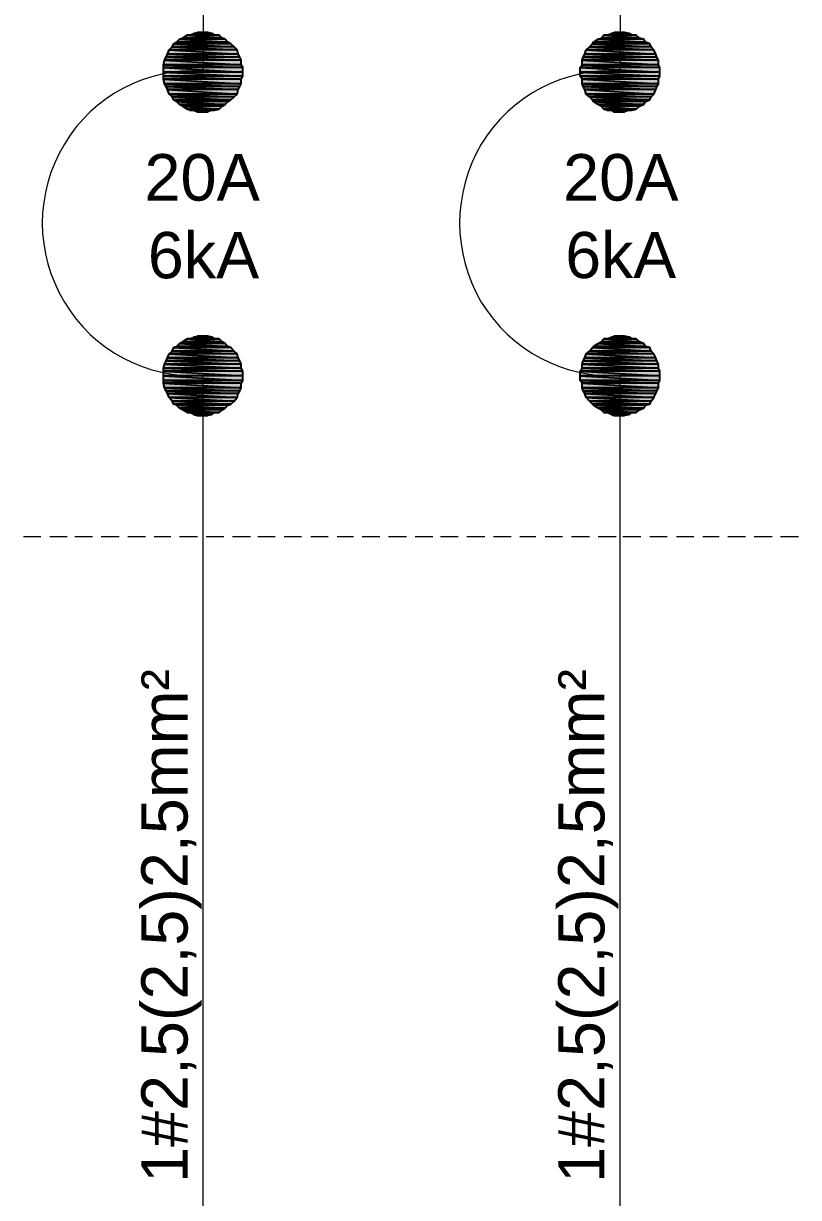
# Model space of a CAD drawing. Header units: millimetres. Extents: x 53 to 176, y -29 to 32.
# Drawn here: x 111.672 to 113.552, y 10.491 to 13.338 of the extents above; entities that cross this region are included whole.
import ezdxf

# ---------------------------------------------------------------- set-up
doc = ezdxf.new("R2010")
doc.units = ezdxf.units.MM
doc.layers.add('13 - Diagrama unifilar', color=7, linetype='Continuous', lineweight=30)
doc.styles.add('Arial0', font='arial.ttf', dxfattribs={"height": 3.14658})

msp = doc.modelspace()

# ---------------------------------------------------------------- hatches: boundary and pattern name
at = {"layer": '13 - Diagrama unifilar', "true_color": 0x000007}
h = msp.add_hatch(color=7, dxfattribs=at)
h.paths.add_polyline_path([(112.1612, 13.2994), (112.0508, 13.2994), (112.1681, 13.2924)])
h.paths.add_polyline_path([(112.0508, 13.2994), (112.1681, 13.2924), (112.0438, 13.2924)])
h = msp.add_hatch(color=7, dxfattribs=at)
h.paths.add_polyline_path([(112.1542, 13.3022), (112.0578, 13.3022), (112.1612, 13.2994)])
h.paths.add_polyline_path([(112.0578, 13.3022), (112.1612, 13.2994), (112.0508, 13.2994)])
h = msp.add_hatch(color=7, dxfattribs=at)
h.paths.add_polyline_path([(112.1472, 13.3092), (112.069, 13.3092), (112.1542, 13.3022)])
h.paths.add_polyline_path([(112.069, 13.3092), (112.1542, 13.3022), (112.0578, 13.3022)])
h = msp.add_hatch(color=7, dxfattribs=at)
h.paths.add_polyline_path([(112.129, 13.3133), (112.0857, 13.3133), (112.136, 13.3092)])
h.paths.add_polyline_path([(112.0857, 13.3133), (112.136, 13.3092), (112.076, 13.3092)])
h = msp.add_hatch(color=7, dxfattribs=at)
h.paths.add_polyline_path([(112.1193, 13.3161), (112.0941, 13.3161), (112.129, 13.3133)])
h.paths.add_polyline_path([(112.0941, 13.3161), (112.129, 13.3133), (112.0857, 13.3133)])
h = msp.add_hatch(color=7, dxfattribs=at)
h.paths.add_polyline_path([(113.1766, 13.2994), (113.0663, 13.2994), (113.1808, 13.2924)])
h.paths.add_polyline_path([(113.0663, 13.2994), (113.1808, 13.2924), (113.0551, 13.2924)])
h = msp.add_hatch(color=7, dxfattribs=at)
h.paths.add_polyline_path([(113.1668, 13.3022), (113.0732, 13.3022), (113.1766, 13.2994)])
h.paths.add_polyline_path([(113.0732, 13.3022), (113.1766, 13.2994), (113.0663, 13.2994)])
h = msp.add_hatch(color=7, dxfattribs=at)
h.paths.add_polyline_path([(113.1584, 13.3092), (113.0802, 13.3092), (113.1668, 13.3022)])
h.paths.add_polyline_path([(113.0802, 13.3092), (113.1668, 13.3022), (113.0732, 13.3022)])
h = msp.add_hatch(color=7, dxfattribs=at)
h.paths.add_polyline_path([(113.1417, 13.3133), (113.0984, 13.3133), (113.1487, 13.3092)])
h.paths.add_polyline_path([(113.0984, 13.3133), (113.1487, 13.3092), (113.0872, 13.3092)])
h = msp.add_hatch(color=7, dxfattribs=at)
h.paths.add_polyline_path([(113.1305, 13.3161), (113.1054, 13.3161), (113.1417, 13.3133)])
h.paths.add_polyline_path([(113.1054, 13.3161), (113.1417, 13.3133), (113.0984, 13.3133)])
h = msp.add_hatch(color=7, dxfattribs=at)
h.paths.add_polyline_path([(112.1905, 13.2742), (112.0257, 13.2742), (112.1933, 13.2631)])
h.paths.add_polyline_path([(112.0257, 13.2742), (112.1933, 13.2631), (112.0215, 13.2631)])
h = msp.add_hatch(color=7, dxfattribs=at)
h.paths.add_polyline_path([(112.1835, 13.2812), (112.0327, 13.2812), (112.1905, 13.2742)])
h.paths.add_polyline_path([(112.0327, 13.2812), (112.1905, 13.2742), (112.0257, 13.2742)])
h = msp.add_hatch(color=7, dxfattribs=at)
h.paths.add_polyline_path([(112.1751, 13.2882), (112.0369, 13.2882), (112.1835, 13.2812)])
h.paths.add_polyline_path([(112.0369, 13.2882), (112.1835, 13.2812), (112.0327, 13.2812)])
h = msp.add_hatch(color=7, dxfattribs=at)
h.paths.add_polyline_path([(112.1681, 13.2924), (112.0438, 13.2924), (112.1751, 13.2882)])
h.paths.add_polyline_path([(112.0438, 13.2924), (112.1751, 13.2882), (112.0369, 13.2882)])
h = msp.add_hatch(color=7, dxfattribs=at)
h.paths.add_polyline_path([(113.2017, 13.2742), (113.0369, 13.2742), (113.2059, 13.2631)])
h.paths.add_polyline_path([(113.0369, 13.2742), (113.2059, 13.2631), (113.0341, 13.2631)])
h = msp.add_hatch(color=7, dxfattribs=at)
h.paths.add_polyline_path([(113.1948, 13.2812), (113.0453, 13.2812), (113.2017, 13.2742)])
h.paths.add_polyline_path([(113.0453, 13.2812), (113.2017, 13.2742), (113.0369, 13.2742)])
h = msp.add_hatch(color=7, dxfattribs=at)
h.paths.add_polyline_path([(113.192, 13.2882), (113.0523, 13.2882), (113.1948, 13.2812)])
h.paths.add_polyline_path([(113.0523, 13.2882), (113.1948, 13.2812), (113.0453, 13.2812)])
h = msp.add_hatch(color=7, dxfattribs=at)
h.paths.add_polyline_path([(113.1808, 13.2924), (113.0551, 13.2924), (113.192, 13.2882)])
h.paths.add_polyline_path([(113.0551, 13.2924), (113.192, 13.2882), (113.0523, 13.2882)])
h = msp.add_hatch(color=7, dxfattribs=at)
h.paths.add_polyline_path([(112.2003, 13.2491), (112.0145, 13.2491), (112.2003, 13.2379)])
h.paths.add_polyline_path([(112.0145, 13.2491), (112.2003, 13.2379), (112.0117, 13.2379)])
h = msp.add_hatch(color=7, dxfattribs=at)
h.paths.add_polyline_path([(112.2003, 13.2379), (112.0117, 13.2379), (112.2045, 13.2309)])
h.paths.add_polyline_path([(112.0117, 13.2379), (112.2045, 13.2309), (112.0117, 13.2309)])
h = msp.add_hatch(color=7, dxfattribs=at)
h.paths.add_polyline_path([(112.1975, 13.2561), (112.0187, 13.2561), (112.2003, 13.2491)])
h.paths.add_polyline_path([(112.0187, 13.2561), (112.2003, 13.2491), (112.0145, 13.2491)])
h = msp.add_hatch(color=7, dxfattribs=at)
h.paths.add_polyline_path([(112.1933, 13.2631), (112.0215, 13.2631), (112.1975, 13.2561)])
h.paths.add_polyline_path([(112.0215, 13.2631), (112.1975, 13.2561), (112.0187, 13.2561)])
h = msp.add_hatch(color=7, dxfattribs=at)
h.paths.add_polyline_path([(113.2129, 13.2379), (113.0272, 13.2379), (113.2157, 13.2309)])
h.paths.add_polyline_path([(113.0272, 13.2379), (113.2157, 13.2309), (113.023, 13.2309)])
h = msp.add_hatch(color=7, dxfattribs=at)
h.paths.add_polyline_path([(113.2087, 13.2561), (113.0299, 13.2561), (113.2129, 13.2491)])
h.paths.add_polyline_path([(113.0299, 13.2561), (113.2129, 13.2491), (113.0272, 13.2491)])
h = msp.add_hatch(color=7, dxfattribs=at)
h.paths.add_polyline_path([(113.2129, 13.2491), (113.0272, 13.2491), (113.2129, 13.2379)])
h.paths.add_polyline_path([(113.0272, 13.2491), (113.2129, 13.2379), (113.0272, 13.2379)])
h = msp.add_hatch(color=7, dxfattribs=at)
h.paths.add_polyline_path([(113.2059, 13.2631), (113.0341, 13.2631), (113.2087, 13.2561)])
h.paths.add_polyline_path([(113.0341, 13.2631), (113.2087, 13.2561), (113.0299, 13.2561)])
h = msp.add_hatch(color=7, dxfattribs=at)
h.paths.add_polyline_path([(112.2045, 13.2309), (112.0117, 13.2309), (112.2045, 13.2198)])
h.paths.add_polyline_path([(112.0117, 13.2309), (112.2045, 13.2198), (112.0117, 13.2198)])
h = msp.add_hatch(color=7, dxfattribs=at)
h.paths.add_polyline_path([(112.2045, 13.2198), (112.0117, 13.2198), (112.2045, 13.21)])
h.paths.add_polyline_path([(112.0117, 13.2198), (112.2045, 13.21), (112.0117, 13.21)])
h = msp.add_hatch(color=7, dxfattribs=at)
h.paths.add_polyline_path([(112.2045, 13.21), (112.0117, 13.21), (112.2003, 13.203)])
h.paths.add_polyline_path([(112.0117, 13.21), (112.2003, 13.203), (112.0117, 13.203)])
h = msp.add_hatch(color=7, dxfattribs=at)
h.paths.add_polyline_path([(113.2157, 13.2309), (113.023, 13.2309), (113.2157, 13.2198)])
h.paths.add_polyline_path([(113.023, 13.2309), (113.2157, 13.2198), (113.023, 13.2198)])
h = msp.add_hatch(color=7, dxfattribs=at)
h.paths.add_polyline_path([(113.2157, 13.2198), (113.023, 13.2198), (113.2157, 13.21)])
h.paths.add_polyline_path([(113.023, 13.2198), (113.2157, 13.21), (113.023, 13.21)])
h = msp.add_hatch(color=7, dxfattribs=at)
h.paths.add_polyline_path([(113.2157, 13.21), (113.023, 13.21), (113.2129, 13.203)])
h.paths.add_polyline_path([(113.023, 13.21), (113.2129, 13.203), (113.0272, 13.203)])
h = msp.add_hatch(color=7, dxfattribs=at)
h.paths.add_polyline_path([(112.2003, 13.203), (112.0117, 13.203), (112.2003, 13.1918)])
h.paths.add_polyline_path([(112.0117, 13.203), (112.2003, 13.1918), (112.0145, 13.1918)])
h = msp.add_hatch(color=7, dxfattribs=at)
h.paths.add_polyline_path([(112.2003, 13.1918), (112.0145, 13.1918), (112.1975, 13.1848)])
h.paths.add_polyline_path([(112.0145, 13.1918), (112.1975, 13.1848), (112.0187, 13.1848)])
h = msp.add_hatch(color=7, dxfattribs=at)
h.paths.add_polyline_path([(112.1975, 13.1848), (112.0187, 13.1848), (112.1933, 13.1779)])
h.paths.add_polyline_path([(112.0187, 13.1848), (112.1933, 13.1779), (112.0215, 13.1779)])
h = msp.add_hatch(color=7, dxfattribs=at)
h.paths.add_polyline_path([(113.2129, 13.203), (113.0272, 13.203), (113.2129, 13.1918)])
h.paths.add_polyline_path([(113.0272, 13.203), (113.2129, 13.1918), (113.0272, 13.1918)])
h = msp.add_hatch(color=7, dxfattribs=at)
h.paths.add_polyline_path([(113.2129, 13.1918), (113.0272, 13.1918), (113.2087, 13.1848)])
h.paths.add_polyline_path([(113.0272, 13.1918), (113.2087, 13.1848), (113.0299, 13.1848)])
h = msp.add_hatch(color=7, dxfattribs=at)
h.paths.add_polyline_path([(113.2087, 13.1848), (113.0299, 13.1848), (113.2059, 13.1779)])
h.paths.add_polyline_path([(113.0299, 13.1848), (113.2059, 13.1779), (113.0341, 13.1779)])
h = msp.add_hatch(color=7, dxfattribs=at)
h.paths.add_polyline_path([(112.1933, 13.1779), (112.0215, 13.1779), (112.1905, 13.1667)])
h.paths.add_polyline_path([(112.0215, 13.1779), (112.1905, 13.1667), (112.0257, 13.1667)])
h = msp.add_hatch(color=7, dxfattribs=at)
h.paths.add_polyline_path([(112.1905, 13.1667), (112.0257, 13.1667), (112.1835, 13.1597)])
h.paths.add_polyline_path([(112.0257, 13.1667), (112.1835, 13.1597), (112.0327, 13.1597)])
h = msp.add_hatch(color=7, dxfattribs=at)
h.paths.add_polyline_path([(112.1835, 13.1597), (112.0327, 13.1597), (112.1751, 13.1527)])
h.paths.add_polyline_path([(112.0327, 13.1597), (112.1751, 13.1527), (112.0369, 13.1527)])
h = msp.add_hatch(color=7, dxfattribs=at)
h.paths.add_polyline_path([(112.1751, 13.1527), (112.0369, 13.1527), (112.1681, 13.1485)])
h.paths.add_polyline_path([(112.0369, 13.1527), (112.1681, 13.1485), (112.0438, 13.1485)])
h = msp.add_hatch(color=7, dxfattribs=at)
h.paths.add_polyline_path([(113.2059, 13.1779), (113.0341, 13.1779), (113.2017, 13.1667)])
h.paths.add_polyline_path([(113.0341, 13.1779), (113.2017, 13.1667), (113.0369, 13.1667)])
h = msp.add_hatch(color=7, dxfattribs=at)
h.paths.add_polyline_path([(113.2017, 13.1667), (113.0369, 13.1667), (113.1948, 13.1597)])
h.paths.add_polyline_path([(113.0369, 13.1667), (113.1948, 13.1597), (113.0453, 13.1597)])
h = msp.add_hatch(color=7, dxfattribs=at)
h.paths.add_polyline_path([(113.1948, 13.1597), (113.0453, 13.1597), (113.192, 13.1527)])
h.paths.add_polyline_path([(113.0453, 13.1597), (113.192, 13.1527), (113.0523, 13.1527)])
h = msp.add_hatch(color=7, dxfattribs=at)
h.paths.add_polyline_path([(113.192, 13.1527), (113.0523, 13.1527), (113.1808, 13.1485)])
h.paths.add_polyline_path([(113.0523, 13.1527), (113.1808, 13.1485), (113.0551, 13.1485)])
h = msp.add_hatch(color=7, dxfattribs=at)
h.paths.add_polyline_path([(112.1681, 13.1485), (112.0438, 13.1485), (112.1612, 13.1415)])
h.paths.add_polyline_path([(112.0438, 13.1485), (112.1612, 13.1415), (112.0508, 13.1415)])
h = msp.add_hatch(color=7, dxfattribs=at)
h.paths.add_polyline_path([(112.1612, 13.1415), (112.0508, 13.1415), (112.1542, 13.1373)])
h.paths.add_polyline_path([(112.0508, 13.1415), (112.1542, 13.1373), (112.0578, 13.1373)])
h = msp.add_hatch(color=7, dxfattribs=at)
h.paths.add_polyline_path([(112.1542, 13.1373), (112.0578, 13.1373), (112.1472, 13.1304)])
h.paths.add_polyline_path([(112.0578, 13.1373), (112.1472, 13.1304), (112.069, 13.1304)])
h = msp.add_hatch(color=7, dxfattribs=at)
h.paths.add_polyline_path([(112.1472, 13.1304), (112.069, 13.1304), (112.136, 13.1276)])
h.paths.add_polyline_path([(112.069, 13.1304), (112.136, 13.1276), (112.076, 13.1276)])
h = msp.add_hatch(color=7, dxfattribs=at)
h.paths.add_polyline_path([(112.0857, 13.1276), (112.0941, 13.1234), (112.1193, 13.1234)])
h.paths.add_polyline_path([(112.0941, 13.1234), (112.1193, 13.1234), (112.1109, 13.1234)])
for points in [[(112.0857, 13.1276), (112.129, 13.1276), (112.1193, 13.1234)], [(113.0984, 13.1276), (113.1417, 13.1276), (113.1305, 13.1234)], [(112.0857, 12.3901), (112.129, 12.3901), (112.1193, 12.3873)], [(113.0984, 12.3901), (113.1417, 12.3901), (113.1305, 12.3873)]]:
    msp.add_hatch(color=7, dxfattribs=at).paths.add_polyline_path(points)
h = msp.add_hatch(color=7, dxfattribs=at)
h.paths.add_polyline_path([(113.1808, 13.1485), (113.0551, 13.1485), (113.1766, 13.1415)])
h.paths.add_polyline_path([(113.0551, 13.1485), (113.1766, 13.1415), (113.0663, 13.1415)])
h = msp.add_hatch(color=7, dxfattribs=at)
h.paths.add_polyline_path([(113.1766, 13.1415), (113.0663, 13.1415), (113.1668, 13.1373)])
h.paths.add_polyline_path([(113.0663, 13.1415), (113.1668, 13.1373), (113.0732, 13.1373)])
h = msp.add_hatch(color=7, dxfattribs=at)
h.paths.add_polyline_path([(113.1668, 13.1373), (113.0732, 13.1373), (113.1584, 13.1304)])
h.paths.add_polyline_path([(113.0732, 13.1373), (113.1584, 13.1304), (113.0802, 13.1304)])
h = msp.add_hatch(color=7, dxfattribs=at)
h.paths.add_polyline_path([(113.1584, 13.1304), (113.0802, 13.1304), (113.1487, 13.1276)])
h.paths.add_polyline_path([(113.0802, 13.1304), (113.1487, 13.1276), (113.0872, 13.1276)])
h = msp.add_hatch(color=7, dxfattribs=at)
h.paths.add_polyline_path([(113.0984, 13.1276), (113.1054, 13.1234), (113.1305, 13.1234)])
h.paths.add_polyline_path([(113.1054, 13.1234), (113.1305, 13.1234), (113.1235, 13.1234)])
h = msp.add_hatch(color=7, dxfattribs=at)
h.paths.add_polyline_path([(112.1681, 12.5549), (112.0438, 12.5549), (112.1751, 12.5521)])
h.paths.add_polyline_path([(112.0438, 12.5549), (112.1751, 12.5521), (112.0369, 12.5521)])
h = msp.add_hatch(color=7, dxfattribs=at)
h.paths.add_polyline_path([(112.1612, 12.5619), (112.0508, 12.5619), (112.1681, 12.5549)])
h.paths.add_polyline_path([(112.0508, 12.5619), (112.1681, 12.5549), (112.0438, 12.5549)])
h = msp.add_hatch(color=7, dxfattribs=at)
h.paths.add_polyline_path([(112.1542, 12.5661), (112.0578, 12.5661), (112.1612, 12.5619)])
h.paths.add_polyline_path([(112.0578, 12.5661), (112.1612, 12.5619), (112.0508, 12.5619)])
h = msp.add_hatch(color=7, dxfattribs=at)
h.paths.add_polyline_path([(112.1472, 12.5731), (112.069, 12.5731), (112.1542, 12.5661)])
h.paths.add_polyline_path([(112.069, 12.5731), (112.1542, 12.5661), (112.0578, 12.5661)])
h = msp.add_hatch(color=7, dxfattribs=at)
h.paths.add_polyline_path([(112.129, 12.5772), (112.0857, 12.5772), (112.136, 12.5731)])
h.paths.add_polyline_path([(112.0857, 12.5772), (112.136, 12.5731), (112.076, 12.5731)])
h = msp.add_hatch(color=7, dxfattribs=at)
h.paths.add_polyline_path([(112.1193, 12.58), (112.0941, 12.58), (112.129, 12.5772)])
h.paths.add_polyline_path([(112.0941, 12.58), (112.129, 12.5772), (112.0857, 12.5772)])
h = msp.add_hatch(color=7, dxfattribs=at)
h.paths.add_polyline_path([(113.1808, 12.5549), (113.0551, 12.5549), (113.192, 12.5521)])
h.paths.add_polyline_path([(113.0551, 12.5549), (113.192, 12.5521), (113.0523, 12.5521)])
h = msp.add_hatch(color=7, dxfattribs=at)
h.paths.add_polyline_path([(113.1766, 12.5619), (113.0663, 12.5619), (113.1808, 12.5549)])
h.paths.add_polyline_path([(113.0663, 12.5619), (113.1808, 12.5549), (113.0551, 12.5549)])
h = msp.add_hatch(color=7, dxfattribs=at)
h.paths.add_polyline_path([(113.1668, 12.5661), (113.0732, 12.5661), (113.1766, 12.5619)])
h.paths.add_polyline_path([(113.0732, 12.5661), (113.1766, 12.5619), (113.0663, 12.5619)])
h = msp.add_hatch(color=7, dxfattribs=at)
h.paths.add_polyline_path([(113.1584, 12.5731), (113.0802, 12.5731), (113.1668, 12.5661)])
h.paths.add_polyline_path([(113.0802, 12.5731), (113.1668, 12.5661), (113.0732, 12.5661)])
h = msp.add_hatch(color=7, dxfattribs=at)
h.paths.add_polyline_path([(113.1417, 12.5772), (113.0984, 12.5772), (113.1487, 12.5731)])
h.paths.add_polyline_path([(113.0984, 12.5772), (113.1487, 12.5731), (113.0872, 12.5731)])
h = msp.add_hatch(color=7, dxfattribs=at)
h.paths.add_polyline_path([(113.1305, 12.58), (113.1054, 12.58), (113.1417, 12.5772)])
h.paths.add_polyline_path([(113.1054, 12.58), (113.1417, 12.5772), (113.0984, 12.5772)])
h = msp.add_hatch(color=7, dxfattribs=at)
h.paths.add_polyline_path([(112.1933, 12.527), (112.0215, 12.527), (112.1975, 12.52)])
h.paths.add_polyline_path([(112.0215, 12.527), (112.1975, 12.52), (112.0187, 12.52)])
h = msp.add_hatch(color=7, dxfattribs=at)
h.paths.add_polyline_path([(112.1905, 12.5367), (112.0257, 12.5367), (112.1933, 12.527)])
h.paths.add_polyline_path([(112.0257, 12.5367), (112.1933, 12.527), (112.0215, 12.527)])
h = msp.add_hatch(color=7, dxfattribs=at)
h.paths.add_polyline_path([(112.1835, 12.5437), (112.0327, 12.5437), (112.1905, 12.5367)])
h.paths.add_polyline_path([(112.0327, 12.5437), (112.1905, 12.5367), (112.0257, 12.5367)])
h = msp.add_hatch(color=7, dxfattribs=at)
h.paths.add_polyline_path([(112.1751, 12.5521), (112.0369, 12.5521), (112.1835, 12.5437)])
h.paths.add_polyline_path([(112.0369, 12.5521), (112.1835, 12.5437), (112.0327, 12.5437)])
h = msp.add_hatch(color=7, dxfattribs=at)
h.paths.add_polyline_path([(113.2059, 12.527), (113.0341, 12.527), (113.2087, 12.52)])
h.paths.add_polyline_path([(113.0341, 12.527), (113.2087, 12.52), (113.0299, 12.52)])
h = msp.add_hatch(color=7, dxfattribs=at)
h.paths.add_polyline_path([(113.2017, 12.5367), (113.0369, 12.5367), (113.2059, 12.527)])
h.paths.add_polyline_path([(113.0369, 12.5367), (113.2059, 12.527), (113.0341, 12.527)])
h = msp.add_hatch(color=7, dxfattribs=at)
h.paths.add_polyline_path([(113.1948, 12.5437), (113.0453, 12.5437), (113.2017, 12.5367)])
h.paths.add_polyline_path([(113.0453, 12.5437), (113.2017, 12.5367), (113.0369, 12.5367)])
h = msp.add_hatch(color=7, dxfattribs=at)
h.paths.add_polyline_path([(113.192, 12.5521), (113.0523, 12.5521), (113.1948, 12.5437)])
h.paths.add_polyline_path([(113.0523, 12.5521), (113.1948, 12.5437), (113.0453, 12.5437)])
h = msp.add_hatch(color=7, dxfattribs=at)
h.paths.add_polyline_path([(112.2003, 12.5116), (112.0145, 12.5116), (112.2003, 12.5018)])
h.paths.add_polyline_path([(112.0145, 12.5116), (112.2003, 12.5018), (112.0117, 12.5018)])
h = msp.add_hatch(color=7, dxfattribs=at)
h.paths.add_polyline_path([(112.2003, 12.5018), (112.0117, 12.5018), (112.2045, 12.4948)])
h.paths.add_polyline_path([(112.0117, 12.5018), (112.2045, 12.4948), (112.0117, 12.4948)])
h = msp.add_hatch(color=7, dxfattribs=at)
h.paths.add_polyline_path([(112.1975, 12.52), (112.0187, 12.52), (112.2003, 12.5116)])
h.paths.add_polyline_path([(112.0187, 12.52), (112.2003, 12.5116), (112.0145, 12.5116)])
h = msp.add_hatch(color=7, dxfattribs=at)
h.paths.add_polyline_path([(113.2129, 12.5018), (113.0272, 12.5018), (113.2157, 12.4948)])
h.paths.add_polyline_path([(113.0272, 12.5018), (113.2157, 12.4948), (113.023, 12.4948)])
h = msp.add_hatch(color=7, dxfattribs=at)
h.paths.add_polyline_path([(113.2087, 12.52), (113.0299, 12.52), (113.2129, 12.5116)])
h.paths.add_polyline_path([(113.0299, 12.52), (113.2129, 12.5116), (113.0272, 12.5116)])
h = msp.add_hatch(color=7, dxfattribs=at)
h.paths.add_polyline_path([(113.2129, 12.5116), (113.0272, 12.5116), (113.2129, 12.5018)])
h.paths.add_polyline_path([(113.0272, 12.5116), (113.2129, 12.5018), (113.0272, 12.5018)])
h = msp.add_hatch(color=7, dxfattribs=at)
h.paths.add_polyline_path([(112.2045, 12.4948), (112.0117, 12.4948), (112.2045, 12.4837)])
h.paths.add_polyline_path([(112.0117, 12.4948), (112.2045, 12.4837), (112.0117, 12.4837)])
h = msp.add_hatch(color=7, dxfattribs=at)
h.paths.add_polyline_path([(112.2045, 12.4837), (112.0117, 12.4837), (112.2045, 12.4725)])
h.paths.add_polyline_path([(112.0117, 12.4837), (112.2045, 12.4725), (112.0117, 12.4725)])
h = msp.add_hatch(color=7, dxfattribs=at)
h.paths.add_polyline_path([(112.2045, 12.4725), (112.0117, 12.4725), (112.2003, 12.4655)])
h.paths.add_polyline_path([(112.0117, 12.4725), (112.2003, 12.4655), (112.0117, 12.4655)])
h = msp.add_hatch(color=7, dxfattribs=at)
h.paths.add_polyline_path([(113.2157, 12.4948), (113.023, 12.4948), (113.2157, 12.4837)])
h.paths.add_polyline_path([(113.023, 12.4948), (113.2157, 12.4837), (113.023, 12.4837)])
h = msp.add_hatch(color=7, dxfattribs=at)
h.paths.add_polyline_path([(113.2157, 12.4837), (113.023, 12.4837), (113.2157, 12.4725)])
h.paths.add_polyline_path([(113.023, 12.4837), (113.2157, 12.4725), (113.023, 12.4725)])
h = msp.add_hatch(color=7, dxfattribs=at)
h.paths.add_polyline_path([(113.2157, 12.4725), (113.023, 12.4725), (113.2129, 12.4655)])
h.paths.add_polyline_path([(113.023, 12.4725), (113.2129, 12.4655), (113.0272, 12.4655)])
h = msp.add_hatch(color=7, dxfattribs=at)
h.paths.add_polyline_path([(112.2003, 12.4655), (112.0117, 12.4655), (112.2003, 12.4543)])
h.paths.add_polyline_path([(112.0117, 12.4655), (112.2003, 12.4543), (112.0145, 12.4543)])
h = msp.add_hatch(color=7, dxfattribs=at)
h.paths.add_polyline_path([(112.2003, 12.4543), (112.0145, 12.4543), (112.1975, 12.4474)])
h.paths.add_polyline_path([(112.0145, 12.4543), (112.1975, 12.4474), (112.0187, 12.4474)])
h = msp.add_hatch(color=7, dxfattribs=at)
h.paths.add_polyline_path([(112.1975, 12.4474), (112.0187, 12.4474), (112.1933, 12.4404)])
h.paths.add_polyline_path([(112.0187, 12.4474), (112.1933, 12.4404), (112.0215, 12.4404)])
h = msp.add_hatch(color=7, dxfattribs=at)
h.paths.add_polyline_path([(112.1933, 12.4404), (112.0215, 12.4404), (112.1905, 12.4306)])
h.paths.add_polyline_path([(112.0215, 12.4404), (112.1905, 12.4306), (112.0257, 12.4306)])
h = msp.add_hatch(color=7, dxfattribs=at)
h.paths.add_polyline_path([(113.2129, 12.4655), (113.0272, 12.4655), (113.2129, 12.4543)])
h.paths.add_polyline_path([(113.0272, 12.4655), (113.2129, 12.4543), (113.0272, 12.4543)])
h = msp.add_hatch(color=7, dxfattribs=at)
h.paths.add_polyline_path([(113.2129, 12.4543), (113.0272, 12.4543), (113.2087, 12.4474)])
h.paths.add_polyline_path([(113.0272, 12.4543), (113.2087, 12.4474), (113.0299, 12.4474)])
h = msp.add_hatch(color=7, dxfattribs=at)
h.paths.add_polyline_path([(113.2087, 12.4474), (113.0299, 12.4474), (113.2059, 12.4404)])
h.paths.add_polyline_path([(113.0299, 12.4474), (113.2059, 12.4404), (113.0341, 12.4404)])
h = msp.add_hatch(color=7, dxfattribs=at)
h.paths.add_polyline_path([(113.2059, 12.4404), (113.0341, 12.4404), (113.2017, 12.4306)])
h.paths.add_polyline_path([(113.0341, 12.4404), (113.2017, 12.4306), (113.0369, 12.4306)])
h = msp.add_hatch(color=7, dxfattribs=at)
h.paths.add_polyline_path([(112.1905, 12.4306), (112.0257, 12.4306), (112.1835, 12.4222)])
h.paths.add_polyline_path([(112.0257, 12.4306), (112.1835, 12.4222), (112.0327, 12.4222)])
h = msp.add_hatch(color=7, dxfattribs=at)
h.paths.add_polyline_path([(112.1835, 12.4222), (112.0327, 12.4222), (112.1751, 12.4152)])
h.paths.add_polyline_path([(112.0327, 12.4222), (112.1751, 12.4152), (112.0369, 12.4152)])
h = msp.add_hatch(color=7, dxfattribs=at)
h.paths.add_polyline_path([(112.1751, 12.4152), (112.0369, 12.4152), (112.1681, 12.4124)])
h.paths.add_polyline_path([(112.0369, 12.4152), (112.1681, 12.4124), (112.0438, 12.4124)])
h = msp.add_hatch(color=7, dxfattribs=at)
h.paths.add_polyline_path([(112.1681, 12.4124), (112.0438, 12.4124), (112.1612, 12.4054)])
h.paths.add_polyline_path([(112.0438, 12.4124), (112.1612, 12.4054), (112.0508, 12.4054)])
h = msp.add_hatch(color=7, dxfattribs=at)
h.paths.add_polyline_path([(113.2017, 12.4306), (113.0369, 12.4306), (113.1948, 12.4222)])
h.paths.add_polyline_path([(113.0369, 12.4306), (113.1948, 12.4222), (113.0453, 12.4222)])
h = msp.add_hatch(color=7, dxfattribs=at)
h.paths.add_polyline_path([(113.1948, 12.4222), (113.0453, 12.4222), (113.192, 12.4152)])
h.paths.add_polyline_path([(113.0453, 12.4222), (113.192, 12.4152), (113.0523, 12.4152)])
h = msp.add_hatch(color=7, dxfattribs=at)
h.paths.add_polyline_path([(113.192, 12.4152), (113.0523, 12.4152), (113.1808, 12.4124)])
h.paths.add_polyline_path([(113.0523, 12.4152), (113.1808, 12.4124), (113.0551, 12.4124)])
h = msp.add_hatch(color=7, dxfattribs=at)
h.paths.add_polyline_path([(113.1808, 12.4124), (113.0551, 12.4124), (113.1766, 12.4054)])
h.paths.add_polyline_path([(113.0551, 12.4124), (113.1766, 12.4054), (113.0663, 12.4054)])
h = msp.add_hatch(color=7, dxfattribs=at)
h.paths.add_polyline_path([(112.1612, 12.4054), (112.0508, 12.4054), (112.1542, 12.4013)])
h.paths.add_polyline_path([(112.0508, 12.4054), (112.1542, 12.4013), (112.0578, 12.4013)])
h = msp.add_hatch(color=7, dxfattribs=at)
h.paths.add_polyline_path([(112.1542, 12.4013), (112.0578, 12.4013), (112.1472, 12.3943)])
h.paths.add_polyline_path([(112.0578, 12.4013), (112.1472, 12.3943), (112.069, 12.3943)])
h = msp.add_hatch(color=7, dxfattribs=at)
h.paths.add_polyline_path([(112.136, 12.3943), (112.076, 12.3943), (112.129, 12.3901)])
h.paths.add_polyline_path([(112.076, 12.3943), (112.129, 12.3901), (112.0857, 12.3901)])
h = msp.add_hatch(color=7, dxfattribs=at)
h.paths.add_polyline_path([(112.0857, 12.3901), (112.0941, 12.3873), (112.1193, 12.3873)])
h.paths.add_polyline_path([(112.0941, 12.3873), (112.1193, 12.3873), (112.1109, 12.3873)])
h = msp.add_hatch(color=7, dxfattribs=at)
h.paths.add_polyline_path([(113.1766, 12.4054), (113.0663, 12.4054), (113.1668, 12.4013)])
h.paths.add_polyline_path([(113.0663, 12.4054), (113.1668, 12.4013), (113.0732, 12.4013)])
h = msp.add_hatch(color=7, dxfattribs=at)
h.paths.add_polyline_path([(113.1668, 12.4013), (113.0732, 12.4013), (113.1584, 12.3943)])
h.paths.add_polyline_path([(113.0732, 12.4013), (113.1584, 12.3943), (113.0802, 12.3943)])
h = msp.add_hatch(color=7, dxfattribs=at)
h.paths.add_polyline_path([(113.1487, 12.3943), (113.0872, 12.3943), (113.1417, 12.3901)])
h.paths.add_polyline_path([(113.0872, 12.3943), (113.1417, 12.3901), (113.0984, 12.3901)])
h = msp.add_hatch(color=7, dxfattribs=at)
h.paths.add_polyline_path([(113.0984, 12.3901), (113.1054, 12.3873), (113.1305, 12.3873)])
h.paths.add_polyline_path([(113.1054, 12.3873), (113.1305, 12.3873), (113.1235, 12.3873)])

# ---------------------------------------------------------------- linework, layer by layer
at = {"layer": '13 - Diagrama unifilar', "color": 7, "linetype": 'Continuous', "lineweight": 20, "true_color": 0x000007}
for points in [[(112.1081, 14.84), (112.1081, 13.2198), (112.1081, 13.2198)], [(113.1193, 14.84), (113.1193, 13.2198), (113.1193, 13.2198)], [(112.1081, 10.1343), (112.1081, 12.4837), (112.1081, 12.4837)], [(113.1193, 10.1343), (113.1193, 12.4837), (113.1193, 12.4837)]]:
    msp.add_lwpolyline(points, dxfattribs=at)
at = {"layer": '13 - Diagrama unifilar', "color": 7, "linetype": 'Continuous', "lineweight": -2, "true_color": 0x000007}
for points in [[(112.0508, 13.2994), (112.1681, 13.2924), (112.0438, 13.2924)], [(112.0578, 13.3022), (112.1612, 13.2994), (112.0508, 13.2994)], [(112.1612, 13.2994), (112.0508, 13.2994), (112.1681, 13.2924)], [(112.069, 13.3092), (112.1542, 13.3022), (112.0578, 13.3022)], [(112.1542, 13.3022), (112.0578, 13.3022), (112.1612, 13.2994)], [(112.076, 13.3092), (112.1472, 13.3092), (112.069, 13.3092)], [(112.1472, 13.3092), (112.069, 13.3092), (112.1542, 13.3022)], [(112.0857, 13.3133), (112.136, 13.3092), (112.076, 13.3092)], [(112.136, 13.3092), (112.076, 13.3092), (112.1472, 13.3092)], [(112.0941, 13.3161), (112.129, 13.3133), (112.0857, 13.3133)], [(112.129, 13.3133), (112.0857, 13.3133), (112.136, 13.3092)], [(112.1109, 13.3161), (112.1193, 13.3161), (112.0941, 13.3161)], [(112.1193, 13.3161), (112.0941, 13.3161), (112.129, 13.3133)], [(113.0663, 13.2994), (113.1808, 13.2924), (113.0551, 13.2924)], [(113.0732, 13.3022), (113.1766, 13.2994), (113.0663, 13.2994)], [(113.1766, 13.2994), (113.0663, 13.2994), (113.1808, 13.2924)], [(113.0802, 13.3092), (113.1668, 13.3022), (113.0732, 13.3022)], [(113.1668, 13.3022), (113.0732, 13.3022), (113.1766, 13.2994)], [(113.0872, 13.3092), (113.1584, 13.3092), (113.0802, 13.3092)], [(113.1584, 13.3092), (113.0802, 13.3092), (113.1668, 13.3022)], [(113.0984, 13.3133), (113.1487, 13.3092), (113.0872, 13.3092)], [(113.1487, 13.3092), (113.0872, 13.3092), (113.1584, 13.3092)], [(113.1054, 13.3161), (113.1417, 13.3133), (113.0984, 13.3133)], [(113.1417, 13.3133), (113.0984, 13.3133), (113.1487, 13.3092)], [(113.1235, 13.3161), (113.1305, 13.3161), (113.1054, 13.3161)], [(113.1305, 13.3161), (113.1054, 13.3161), (113.1417, 13.3133)], [(112.0257, 13.2742), (112.1933, 13.2631), (112.0215, 13.2631)], [(112.0327, 13.2812), (112.1905, 13.2742), (112.0257, 13.2742)], [(112.1905, 13.2742), (112.0257, 13.2742), (112.1933, 13.2631)], [(112.0369, 13.2882), (112.1835, 13.2812), (112.0327, 13.2812)], [(112.1835, 13.2812), (112.0327, 13.2812), (112.1905, 13.2742)], [(112.0438, 13.2924), (112.1751, 13.2882), (112.0369, 13.2882)], [(112.1751, 13.2882), (112.0369, 13.2882), (112.1835, 13.2812)], [(112.1681, 13.2924), (112.0438, 13.2924), (112.1751, 13.2882)], [(113.0369, 13.2742), (113.2059, 13.2631), (113.0341, 13.2631)], [(113.0453, 13.2812), (113.2017, 13.2742), (113.0369, 13.2742)], [(113.2017, 13.2742), (113.0369, 13.2742), (113.2059, 13.2631)], [(113.0523, 13.2882), (113.1948, 13.2812), (113.0453, 13.2812)], [(113.1948, 13.2812), (113.0453, 13.2812), (113.2017, 13.2742)], [(113.0551, 13.2924), (113.192, 13.2882), (113.0523, 13.2882)], [(113.192, 13.2882), (113.0523, 13.2882), (113.1948, 13.2812)], [(113.1808, 13.2924), (113.0551, 13.2924), (113.192, 13.2882)], [(112.0145, 13.2491), (112.2003, 13.2379), (112.0117, 13.2379)], [(112.2003, 13.2379), (112.0117, 13.2379), (112.2045, 13.2309)], [(112.0117, 13.2379), (112.2045, 13.2309), (112.0117, 13.2309)], [(112.0187, 13.2561), (112.2003, 13.2491), (112.0145, 13.2491)], [(112.2003, 13.2491), (112.0145, 13.2491), (112.2003, 13.2379)], [(112.0215, 13.2631), (112.1975, 13.2561), (112.0187, 13.2561)], [(112.1975, 13.2561), (112.0187, 13.2561), (112.2003, 13.2491)], [(112.1933, 13.2631), (112.0215, 13.2631), (112.1975, 13.2561)], [(113.0272, 13.2379), (113.2157, 13.2309), (113.023, 13.2309)], [(113.0299, 13.2561), (113.2129, 13.2491), (113.0272, 13.2491)], [(113.2129, 13.2491), (113.0272, 13.2491), (113.2129, 13.2379)], [(113.0272, 13.2491), (113.2129, 13.2379), (113.0272, 13.2379)], [(113.2129, 13.2379), (113.0272, 13.2379), (113.2157, 13.2309)], [(113.0341, 13.2631), (113.2087, 13.2561), (113.0299, 13.2561)], [(113.2087, 13.2561), (113.0299, 13.2561), (113.2129, 13.2491)], [(113.2059, 13.2631), (113.0341, 13.2631), (113.2087, 13.2561)], [(112.2045, 13.2309), (112.0117, 13.2309), (112.2045, 13.2198)], [(112.0117, 13.2309), (112.2045, 13.2198), (112.0117, 13.2198)], [(112.2045, 13.2198), (112.0117, 13.2198), (112.2045, 13.21)], [(112.0117, 13.2198), (112.2045, 13.21), (112.0117, 13.21)], [(112.2045, 13.21), (112.0117, 13.21), (112.2003, 13.203)], [(112.0117, 13.21), (112.2003, 13.203), (112.0117, 13.203)], [(113.2157, 13.2309), (113.023, 13.2309), (113.2157, 13.2198)], [(113.023, 13.2309), (113.2157, 13.2198), (113.023, 13.2198)], [(113.2157, 13.2198), (113.023, 13.2198), (113.2157, 13.21)], [(113.023, 13.2198), (113.2157, 13.21), (113.023, 13.21)], [(113.2157, 13.21), (113.023, 13.21), (113.2129, 13.203)], [(113.023, 13.21), (113.2129, 13.203), (113.0272, 13.203)], [(112.2003, 13.203), (112.0117, 13.203), (112.2003, 13.1918)], [(112.0117, 13.203), (112.2003, 13.1918), (112.0145, 13.1918)], [(112.2003, 13.1918), (112.0145, 13.1918), (112.1975, 13.1848)], [(112.0145, 13.1918), (112.1975, 13.1848), (112.0187, 13.1848)], [(112.1975, 13.1848), (112.0187, 13.1848), (112.1933, 13.1779)], [(112.0187, 13.1848), (112.1933, 13.1779), (112.0215, 13.1779)], [(113.2129, 13.203), (113.0272, 13.203), (113.2129, 13.1918)], [(113.0272, 13.203), (113.2129, 13.1918), (113.0272, 13.1918)], [(113.2129, 13.1918), (113.0272, 13.1918), (113.2087, 13.1848)], [(113.0272, 13.1918), (113.2087, 13.1848), (113.0299, 13.1848)], [(113.2087, 13.1848), (113.0299, 13.1848), (113.2059, 13.1779)], [(113.0299, 13.1848), (113.2059, 13.1779), (113.0341, 13.1779)], [(112.1933, 13.1779), (112.0215, 13.1779), (112.1905, 13.1667)], [(112.0215, 13.1779), (112.1905, 13.1667), (112.0257, 13.1667)], [(112.1905, 13.1667), (112.0257, 13.1667), (112.1835, 13.1597)], [(112.0257, 13.1667), (112.1835, 13.1597), (112.0327, 13.1597)], [(112.1835, 13.1597), (112.0327, 13.1597), (112.1751, 13.1527)], [(112.0327, 13.1597), (112.1751, 13.1527), (112.0369, 13.1527)], [(112.1751, 13.1527), (112.0369, 13.1527), (112.1681, 13.1485)], [(112.0369, 13.1527), (112.1681, 13.1485), (112.0438, 13.1485)], [(113.2059, 13.1779), (113.0341, 13.1779), (113.2017, 13.1667)], [(113.0341, 13.1779), (113.2017, 13.1667), (113.0369, 13.1667)], [(113.2017, 13.1667), (113.0369, 13.1667), (113.1948, 13.1597)], [(113.0369, 13.1667), (113.1948, 13.1597), (113.0453, 13.1597)], [(113.1948, 13.1597), (113.0453, 13.1597), (113.192, 13.1527)], [(113.0453, 13.1597), (113.192, 13.1527), (113.0523, 13.1527)], [(113.192, 13.1527), (113.0523, 13.1527), (113.1808, 13.1485)], [(113.0523, 13.1527), (113.1808, 13.1485), (113.0551, 13.1485)], [(112.1681, 13.1485), (112.0438, 13.1485), (112.1612, 13.1415)], [(112.0438, 13.1485), (112.1612, 13.1415), (112.0508, 13.1415)], [(112.1612, 13.1415), (112.0508, 13.1415), (112.1542, 13.1373)], [(112.0508, 13.1415), (112.1542, 13.1373), (112.0578, 13.1373)], [(112.1542, 13.1373), (112.0578, 13.1373), (112.1472, 13.1304)], [(112.0578, 13.1373), (112.1472, 13.1304), (112.069, 13.1304)], [(112.1472, 13.1304), (112.069, 13.1304), (112.136, 13.1276)], [(112.069, 13.1304), (112.136, 13.1276), (112.076, 13.1276)], [(112.136, 13.1276), (112.076, 13.1276), (112.129, 13.1276)], [(112.076, 13.1276), (112.129, 13.1276), (112.0857, 13.1276)], [(112.0857, 13.1276), (112.0941, 13.1234), (112.1193, 13.1234)], [(112.0857, 13.1276), (112.129, 13.1276), (112.1193, 13.1234)], [(112.0941, 13.1234), (112.1193, 13.1234), (112.1109, 13.1234)], [(113.1808, 13.1485), (113.0551, 13.1485), (113.1766, 13.1415)], [(113.0551, 13.1485), (113.1766, 13.1415), (113.0663, 13.1415)], [(113.1766, 13.1415), (113.0663, 13.1415), (113.1668, 13.1373)], [(113.0663, 13.1415), (113.1668, 13.1373), (113.0732, 13.1373)], [(113.1668, 13.1373), (113.0732, 13.1373), (113.1584, 13.1304)], [(113.0732, 13.1373), (113.1584, 13.1304), (113.0802, 13.1304)], [(113.1584, 13.1304), (113.0802, 13.1304), (113.1487, 13.1276)], [(113.0802, 13.1304), (113.1487, 13.1276), (113.0872, 13.1276)], [(113.1487, 13.1276), (113.0872, 13.1276), (113.1417, 13.1276)], [(113.0872, 13.1276), (113.1417, 13.1276), (113.0984, 13.1276)], [(113.0984, 13.1276), (113.1054, 13.1234), (113.1305, 13.1234)], [(113.0984, 13.1276), (113.1417, 13.1276), (113.1305, 13.1234)], [(113.1054, 13.1234), (113.1305, 13.1234), (113.1235, 13.1234)], [(112.0438, 12.5549), (112.1751, 12.5521), (112.0369, 12.5521)], [(112.0508, 12.5619), (112.1681, 12.5549), (112.0438, 12.5549)], [(112.1681, 12.5549), (112.0438, 12.5549), (112.1751, 12.5521)], [(112.0578, 12.5661), (112.1612, 12.5619), (112.0508, 12.5619)], [(112.1612, 12.5619), (112.0508, 12.5619), (112.1681, 12.5549)], [(112.069, 12.5731), (112.1542, 12.5661), (112.0578, 12.5661)], [(112.1542, 12.5661), (112.0578, 12.5661), (112.1612, 12.5619)], [(112.076, 12.5731), (112.1472, 12.5731), (112.069, 12.5731)], [(112.1472, 12.5731), (112.069, 12.5731), (112.1542, 12.5661)], [(112.0857, 12.5772), (112.136, 12.5731), (112.076, 12.5731)], [(112.136, 12.5731), (112.076, 12.5731), (112.1472, 12.5731)], [(112.0941, 12.58), (112.129, 12.5772), (112.0857, 12.5772)], [(112.129, 12.5772), (112.0857, 12.5772), (112.136, 12.5731)], [(112.1109, 12.58), (112.1193, 12.58), (112.0941, 12.58)], [(112.1193, 12.58), (112.0941, 12.58), (112.129, 12.5772)], [(113.0551, 12.5549), (113.192, 12.5521), (113.0523, 12.5521)], [(113.0663, 12.5619), (113.1808, 12.5549), (113.0551, 12.5549)], [(113.1808, 12.5549), (113.0551, 12.5549), (113.192, 12.5521)], [(113.0732, 12.5661), (113.1766, 12.5619), (113.0663, 12.5619)], [(113.1766, 12.5619), (113.0663, 12.5619), (113.1808, 12.5549)], [(113.0802, 12.5731), (113.1668, 12.5661), (113.0732, 12.5661)], [(113.1668, 12.5661), (113.0732, 12.5661), (113.1766, 12.5619)], [(113.0872, 12.5731), (113.1584, 12.5731), (113.0802, 12.5731)], [(113.1584, 12.5731), (113.0802, 12.5731), (113.1668, 12.5661)], [(113.0984, 12.5772), (113.1487, 12.5731), (113.0872, 12.5731)], [(113.1487, 12.5731), (113.0872, 12.5731), (113.1584, 12.5731)], [(113.1054, 12.58), (113.1417, 12.5772), (113.0984, 12.5772)], [(113.1417, 12.5772), (113.0984, 12.5772), (113.1487, 12.5731)], [(113.1235, 12.58), (113.1305, 12.58), (113.1054, 12.58)], [(113.1305, 12.58), (113.1054, 12.58), (113.1417, 12.5772)], [(112.0215, 12.527), (112.1975, 12.52), (112.0187, 12.52)], [(112.0257, 12.5367), (112.1933, 12.527), (112.0215, 12.527)], [(112.1933, 12.527), (112.0215, 12.527), (112.1975, 12.52)], [(112.0327, 12.5437), (112.1905, 12.5367), (112.0257, 12.5367)], [(112.1905, 12.5367), (112.0257, 12.5367), (112.1933, 12.527)], [(112.0369, 12.5521), (112.1835, 12.5437), (112.0327, 12.5437)], [(112.1835, 12.5437), (112.0327, 12.5437), (112.1905, 12.5367)], [(112.1751, 12.5521), (112.0369, 12.5521), (112.1835, 12.5437)], [(113.0341, 12.527), (113.2087, 12.52), (113.0299, 12.52)], [(113.0369, 12.5367), (113.2059, 12.527), (113.0341, 12.527)], [(113.2059, 12.527), (113.0341, 12.527), (113.2087, 12.52)], [(113.0453, 12.5437), (113.2017, 12.5367), (113.0369, 12.5367)], [(113.2017, 12.5367), (113.0369, 12.5367), (113.2059, 12.527)], [(113.0523, 12.5521), (113.1948, 12.5437), (113.0453, 12.5437)], [(113.1948, 12.5437), (113.0453, 12.5437), (113.2017, 12.5367)], [(113.192, 12.5521), (113.0523, 12.5521), (113.1948, 12.5437)], [(112.0145, 12.5116), (112.2003, 12.5018), (112.0117, 12.5018)], [(112.2003, 12.5018), (112.0117, 12.5018), (112.2045, 12.4948)], [(112.0117, 12.5018), (112.2045, 12.4948), (112.0117, 12.4948)], [(112.0187, 12.52), (112.2003, 12.5116), (112.0145, 12.5116)], [(112.2003, 12.5116), (112.0145, 12.5116), (112.2003, 12.5018)], [(112.1975, 12.52), (112.0187, 12.52), (112.2003, 12.5116)], [(113.0272, 12.5018), (113.2157, 12.4948), (113.023, 12.4948)], [(113.0299, 12.52), (113.2129, 12.5116), (113.0272, 12.5116)], [(113.2129, 12.5116), (113.0272, 12.5116), (113.2129, 12.5018)], [(113.0272, 12.5116), (113.2129, 12.5018), (113.0272, 12.5018)], [(113.2129, 12.5018), (113.0272, 12.5018), (113.2157, 12.4948)], [(113.2087, 12.52), (113.0299, 12.52), (113.2129, 12.5116)], [(112.2045, 12.4948), (112.0117, 12.4948), (112.2045, 12.4837)], [(112.0117, 12.4948), (112.2045, 12.4837), (112.0117, 12.4837)], [(112.2045, 12.4837), (112.0117, 12.4837), (112.2045, 12.4725)], [(112.0117, 12.4837), (112.2045, 12.4725), (112.0117, 12.4725)], [(112.2045, 12.4725), (112.0117, 12.4725), (112.2003, 12.4655)], [(112.0117, 12.4725), (112.2003, 12.4655), (112.0117, 12.4655)], [(113.2157, 12.4948), (113.023, 12.4948), (113.2157, 12.4837)], [(113.023, 12.4948), (113.2157, 12.4837), (113.023, 12.4837)], [(113.2157, 12.4837), (113.023, 12.4837), (113.2157, 12.4725)], [(113.023, 12.4837), (113.2157, 12.4725), (113.023, 12.4725)], [(113.2157, 12.4725), (113.023, 12.4725), (113.2129, 12.4655)], [(113.023, 12.4725), (113.2129, 12.4655), (113.0272, 12.4655)], [(112.2003, 12.4655), (112.0117, 12.4655), (112.2003, 12.4543)], [(112.0117, 12.4655), (112.2003, 12.4543), (112.0145, 12.4543)], [(112.2003, 12.4543), (112.0145, 12.4543), (112.1975, 12.4474)], [(112.0145, 12.4543), (112.1975, 12.4474), (112.0187, 12.4474)], [(112.1975, 12.4474), (112.0187, 12.4474), (112.1933, 12.4404)], [(112.0187, 12.4474), (112.1933, 12.4404), (112.0215, 12.4404)], [(112.1933, 12.4404), (112.0215, 12.4404), (112.1905, 12.4306)], [(112.0215, 12.4404), (112.1905, 12.4306), (112.0257, 12.4306)], [(113.2129, 12.4655), (113.0272, 12.4655), (113.2129, 12.4543)], [(113.0272, 12.4655), (113.2129, 12.4543), (113.0272, 12.4543)], [(113.2129, 12.4543), (113.0272, 12.4543), (113.2087, 12.4474)], [(113.0272, 12.4543), (113.2087, 12.4474), (113.0299, 12.4474)], [(113.2087, 12.4474), (113.0299, 12.4474), (113.2059, 12.4404)], [(113.0299, 12.4474), (113.2059, 12.4404), (113.0341, 12.4404)], [(113.2059, 12.4404), (113.0341, 12.4404), (113.2017, 12.4306)], [(113.0341, 12.4404), (113.2017, 12.4306), (113.0369, 12.4306)], [(112.1905, 12.4306), (112.0257, 12.4306), (112.1835, 12.4222)], [(112.0257, 12.4306), (112.1835, 12.4222), (112.0327, 12.4222)], [(112.1835, 12.4222), (112.0327, 12.4222), (112.1751, 12.4152)], [(112.0327, 12.4222), (112.1751, 12.4152), (112.0369, 12.4152)], [(112.1751, 12.4152), (112.0369, 12.4152), (112.1681, 12.4124)], [(112.0369, 12.4152), (112.1681, 12.4124), (112.0438, 12.4124)], [(112.1681, 12.4124), (112.0438, 12.4124), (112.1612, 12.4054)], [(112.0438, 12.4124), (112.1612, 12.4054), (112.0508, 12.4054)], [(113.2017, 12.4306), (113.0369, 12.4306), (113.1948, 12.4222)], [(113.0369, 12.4306), (113.1948, 12.4222), (113.0453, 12.4222)], [(113.1948, 12.4222), (113.0453, 12.4222), (113.192, 12.4152)], [(113.0453, 12.4222), (113.192, 12.4152), (113.0523, 12.4152)], [(113.192, 12.4152), (113.0523, 12.4152), (113.1808, 12.4124)], [(113.0523, 12.4152), (113.1808, 12.4124), (113.0551, 12.4124)], [(113.1808, 12.4124), (113.0551, 12.4124), (113.1766, 12.4054)], [(113.0551, 12.4124), (113.1766, 12.4054), (113.0663, 12.4054)], [(112.1612, 12.4054), (112.0508, 12.4054), (112.1542, 12.4013)], [(112.0508, 12.4054), (112.1542, 12.4013), (112.0578, 12.4013)], [(112.1542, 12.4013), (112.0578, 12.4013), (112.1472, 12.3943)], [(112.0578, 12.4013), (112.1472, 12.3943), (112.069, 12.3943)], [(112.1472, 12.3943), (112.069, 12.3943), (112.136, 12.3943)], [(112.069, 12.3943), (112.136, 12.3943), (112.076, 12.3943)], [(112.136, 12.3943), (112.076, 12.3943), (112.129, 12.3901)], [(112.076, 12.3943), (112.129, 12.3901), (112.0857, 12.3901)], [(112.0857, 12.3901), (112.0941, 12.3873), (112.1193, 12.3873)], [(112.0857, 12.3901), (112.129, 12.3901), (112.1193, 12.3873)], [(112.0941, 12.3873), (112.1193, 12.3873), (112.1109, 12.3873)], [(113.1766, 12.4054), (113.0663, 12.4054), (113.1668, 12.4013)], [(113.0663, 12.4054), (113.1668, 12.4013), (113.0732, 12.4013)], [(113.1668, 12.4013), (113.0732, 12.4013), (113.1584, 12.3943)], [(113.0732, 12.4013), (113.1584, 12.3943), (113.0802, 12.3943)], [(113.1584, 12.3943), (113.0802, 12.3943), (113.1487, 12.3943)], [(113.0802, 12.3943), (113.1487, 12.3943), (113.0872, 12.3943)], [(113.1487, 12.3943), (113.0872, 12.3943), (113.1417, 12.3901)], [(113.0872, 12.3943), (113.1417, 12.3901), (113.0984, 12.3901)], [(113.0984, 12.3901), (113.1054, 12.3873), (113.1305, 12.3873)], [(113.0984, 12.3901), (113.1417, 12.3901), (113.1305, 12.3873)], [(113.1054, 12.3873), (113.1305, 12.3873), (113.1235, 12.3873)]]:
    msp.add_lwpolyline(points, close=True, dxfattribs=at)
at = {"layer": '13 - Diagrama unifilar', "color": 6, "linetype": 'Continuous', "lineweight": 20, "true_color": 0x000006}
for points in [[(111.6723, 12.094), (111.7142, 12.094), (111.7142, 12.094)], [(111.7365, 12.094), (111.7785, 12.094), (111.7785, 12.094)], [(111.7966, 12.094), (111.8399, 12.094), (111.8399, 12.094)], [(111.8609, 12.094), (111.9042, 12.094), (111.9042, 12.094)], [(111.9251, 12.094), (111.9684, 12.094), (111.9684, 12.094)], [(111.9894, 12.094), (112.0299, 12.094), (112.0299, 12.094)], [(112.0508, 12.094), (112.0941, 12.094), (112.0941, 12.094)], [(112.1151, 12.094), (112.1584, 12.094), (112.1584, 12.094)], [(112.1793, 12.094), (112.2226, 12.094), (112.2226, 12.094)], [(112.2408, 12.094), (112.2827, 12.094), (112.2827, 12.094)], [(112.305, 12.094), (112.3469, 12.094), (112.3469, 12.094)], [(112.3693, 12.094), (112.4112, 12.094), (112.4112, 12.094)], [(112.4335, 12.094), (112.4726, 12.094), (112.4726, 12.094)], [(112.4936, 12.094), (112.5369, 12.094), (112.5369, 12.094)], [(112.5578, 12.094), (112.6011, 12.094), (112.6011, 12.094)], [(112.6221, 12.094), (112.6654, 12.094), (112.6654, 12.094)], [(112.6836, 12.094), (112.7269, 12.094), (112.7269, 12.094)], [(112.7478, 12.094), (112.7911, 12.094), (112.7911, 12.094)], [(112.8121, 12.094), (112.8554, 12.094), (112.8554, 12.094)], [(112.8763, 12.094), (112.9154, 12.094), (112.9154, 12.094)], [(112.9378, 12.094), (112.9797, 12.094), (112.9797, 12.094)], [(113.002, 12.094), (113.0453, 12.094), (113.0453, 12.094)], [(113.0663, 12.094), (113.1096, 12.094), (113.1096, 12.094)], [(113.1263, 12.094), (113.1696, 12.094), (113.1696, 12.094)], [(113.192, 12.094), (113.2339, 12.094), (113.2339, 12.094)], [(113.2562, 12.094), (113.2981, 12.094), (113.2981, 12.094)], [(113.3205, 12.094), (113.3596, 12.094), (113.3596, 12.094)], [(113.3805, 12.094), (113.4238, 12.094), (113.4238, 12.094)], [(113.4448, 12.094), (113.4881, 12.094), (113.4881, 12.094)], [(113.509, 12.094), (113.5523, 12.094), (113.5523, 12.094)]]:
    msp.add_lwpolyline(points, dxfattribs=at)
at = {"layer": '13 - Diagrama unifilar', "color": 7, "linetype": 'Continuous', "lineweight": 20, "true_color": 0x000007}
for points in [[(112.1081, 13.2226), (111.9712, 13.2309), (111.8413, 13.1625), (111.7715, 13.0452), (111.7715, 13.0452), (111.7002, 12.9278), (111.7002, 12.7798), (111.7715, 12.6625), (111.7715, 12.6625), (111.8413, 12.5451), (111.9712, 12.4767), (112.1081, 12.4837)], [(113.1207, 13.2226), (112.9839, 13.2309), (112.854, 13.1625), (112.7827, 13.0452), (112.7827, 13.0452), (112.7129, 12.9278), (112.7129, 12.7798), (112.7827, 12.6625), (112.7827, 12.6625), (112.854, 12.5451), (112.9839, 12.4767), (113.1207, 12.4837)]]:
    msp.add_open_spline(points, degree=3, knots=[0, 0, 0, 0, 0.083333, 0.083333, 0.083333, 0.083334, 0.166667, 0.166667, 0.166667, 0.166668, 1, 1, 1, 1], dxfattribs=at)

# ---------------------------------------------------------------- texts
at = {"layer": '13 - Diagrama unifilar', "color": 7, "true_color": 0x000007, "style": 'Arial0'}
for s, height, p in [('20A', 0.11275, (111.9656, 12.9084)), ('20A', 0.11275, (112.9811, 12.9084)), ('6kA', 0.11222, (111.974, 12.7201)), ('6kA', 0.11173, (112.9866, 12.7205))]:
    msp.add_text(s, height=height, dxfattribs=at).set_placement(p)
for p in [(112.0704, 10.5268), (113.0816, 10.5268)]:
    msp.add_text('1#2,5(2,5)2,5mm²', height=0.112236, rotation=90, dxfattribs=at).set_placement(p)

doc.saveas('drawing.dxf')
